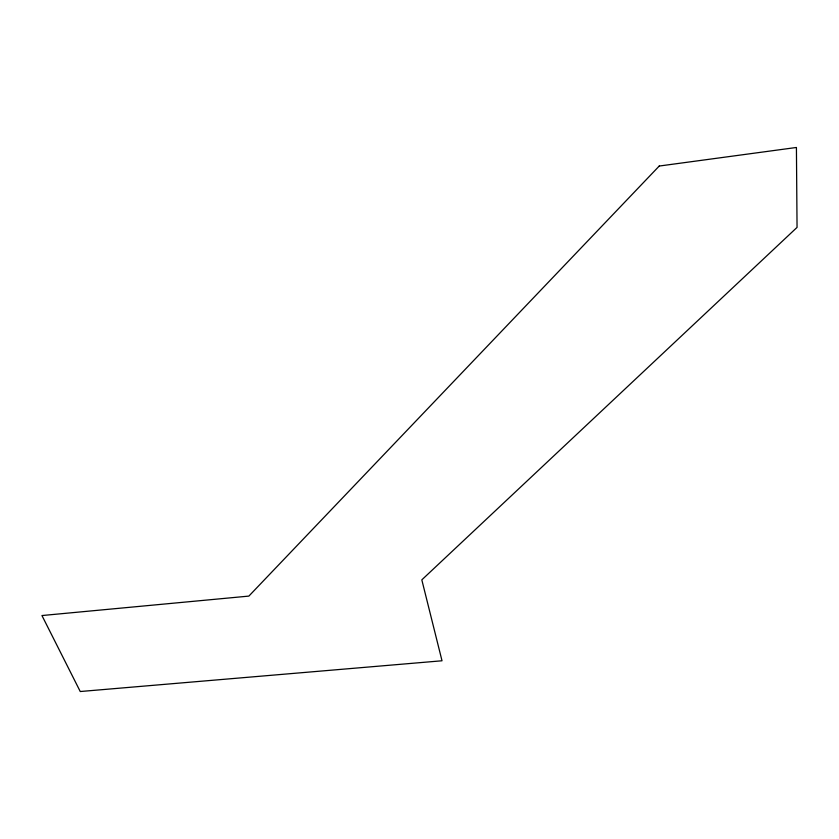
<?xml version="1.0" encoding="UTF-8"?>
<svg xmlns="http://www.w3.org/2000/svg" width="839" height="839" viewBox="0 0 839 839"><rect width="100%" height="100%" fill="white"/><g stroke="black" fill="none" stroke-linecap="round" stroke-linejoin="round"><path stroke-width="1.26" d="M659.234 166.038L248.868 596.099L41.95 615.543L80.25 691.525L442.017 660.775L421.818 579.854L797.05 227.4L796.421 147.475L659.234 166.038"/></g></svg>
